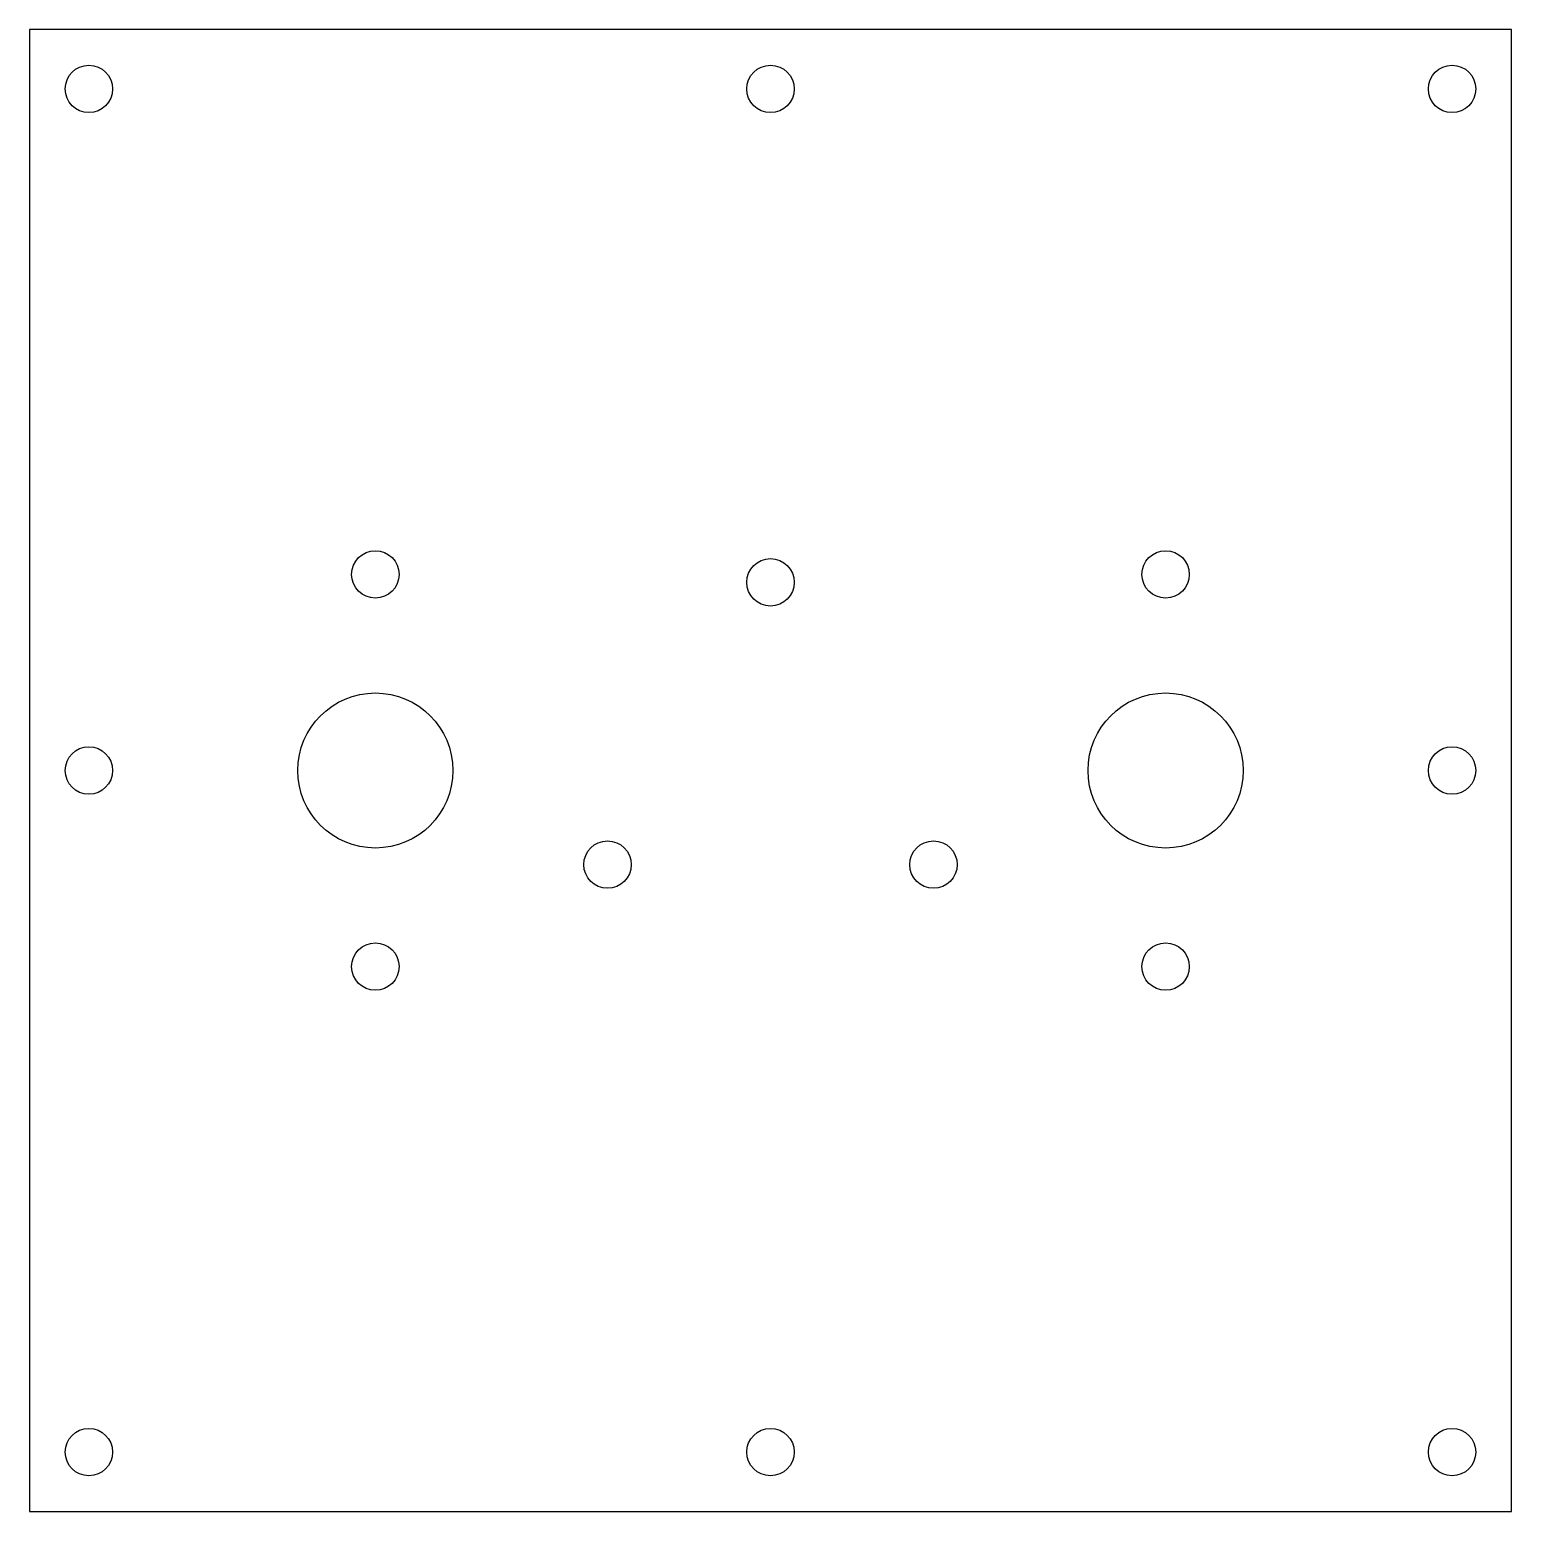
# Model space of a CAD drawing. Header units: millimetres. Extents: x 5610.8 to 5685.8, y -1308.4 to -1233.4.
import ezdxf

# ---------------------------------------------------------------- set-up
doc = ezdxf.new("R2010")
doc.units = ezdxf.units.MM
doc.header["$MEASUREMENT"] = 0
doc.layers.add('DEFAULT', color=18, linetype='CONTINUOUS')

msp = doc.modelspace()

# ---------------------------------------------------------------- linework, layer by layer
at = {"layer": 'DEFAULT'}
for p, q in [((5610.794, -1233.359, 5.5), (5610.794, -1308.359, 5.5)), ((5685.794, -1233.359, 5.5), (5610.794, -1233.359, 5.5)), ((5610.794, -1233.359, 5.5), (5610.794, -1308.359, 5.5)), ((5685.794, -1233.359, 5.5), (5610.794, -1233.359, 5.5)), ((5685.794, -1308.359, 5.5), (5685.794, -1233.359, 5.5)), ((5685.794, -1308.359, 5.5), (5685.794, -1233.359, 5.5)), ((5610.794, -1308.359, 5.5), (5685.794, -1308.359, 5.5)), ((5610.794, -1308.359, 5.5), (5685.794, -1308.359, 5.5))]:
    msp.add_line(p, q, dxfattribs=at)
for centre, radius in [((5613.794, -1236.359, 5.5), 1.2), ((5613.794, -1236.359, 5.5), 1.2), ((5648.294, -1236.359, 5.5), 1.2), ((5648.294, -1236.359, 5.5), 1.2), ((5682.794, -1236.359, 5.5), 1.2), ((5682.794, -1236.359, 5.5), 1.2), ((5628.294, -1260.934, 5.5), 1.2), ((5628.294, -1260.934, 5.5), 1.2), ((5668.294, -1260.934, 5.5), 1.2), ((5668.294, -1260.934, 5.5), 1.2), ((5648.294, -1261.334, 5.5), 1.2), ((5648.294, -1261.334, 5.5), 1.2), ((5628.294, -1270.859, 5.5), 3.925), ((5628.294, -1270.859, 5.5), 3.925), ((5668.294, -1270.859, 5.5), 3.925), ((5668.294, -1270.859, 5.5), 3.925), ((5613.794, -1270.859, 5.5), 1.2), ((5613.794, -1270.859, 5.5), 1.2), ((5682.794, -1270.859, 5.5), 1.2), ((5682.794, -1270.859, 5.5), 1.2), ((5640.046, -1275.621, 5.5), 1.2), ((5640.046, -1275.621, 5.5), 1.2), ((5656.543, -1275.621, 5.5), 1.2), ((5656.543, -1275.621, 5.5), 1.2), ((5628.294, -1280.784, 5.5), 1.2), ((5628.294, -1280.784, 5.5), 1.2), ((5668.294, -1280.784, 5.5), 1.2), ((5668.294, -1280.784, 5.5), 1.2), ((5613.794, -1305.359, 5.5), 1.2), ((5613.794, -1305.359, 5.5), 1.2), ((5648.294, -1305.359, 5.5), 1.2), ((5648.294, -1305.359, 5.5), 1.2), ((5682.794, -1305.359, 5.5), 1.2), ((5682.794, -1305.359, 5.5), 1.2)]:
    msp.add_circle(centre, radius, dxfattribs=at)

doc.saveas('drawing.dxf')
